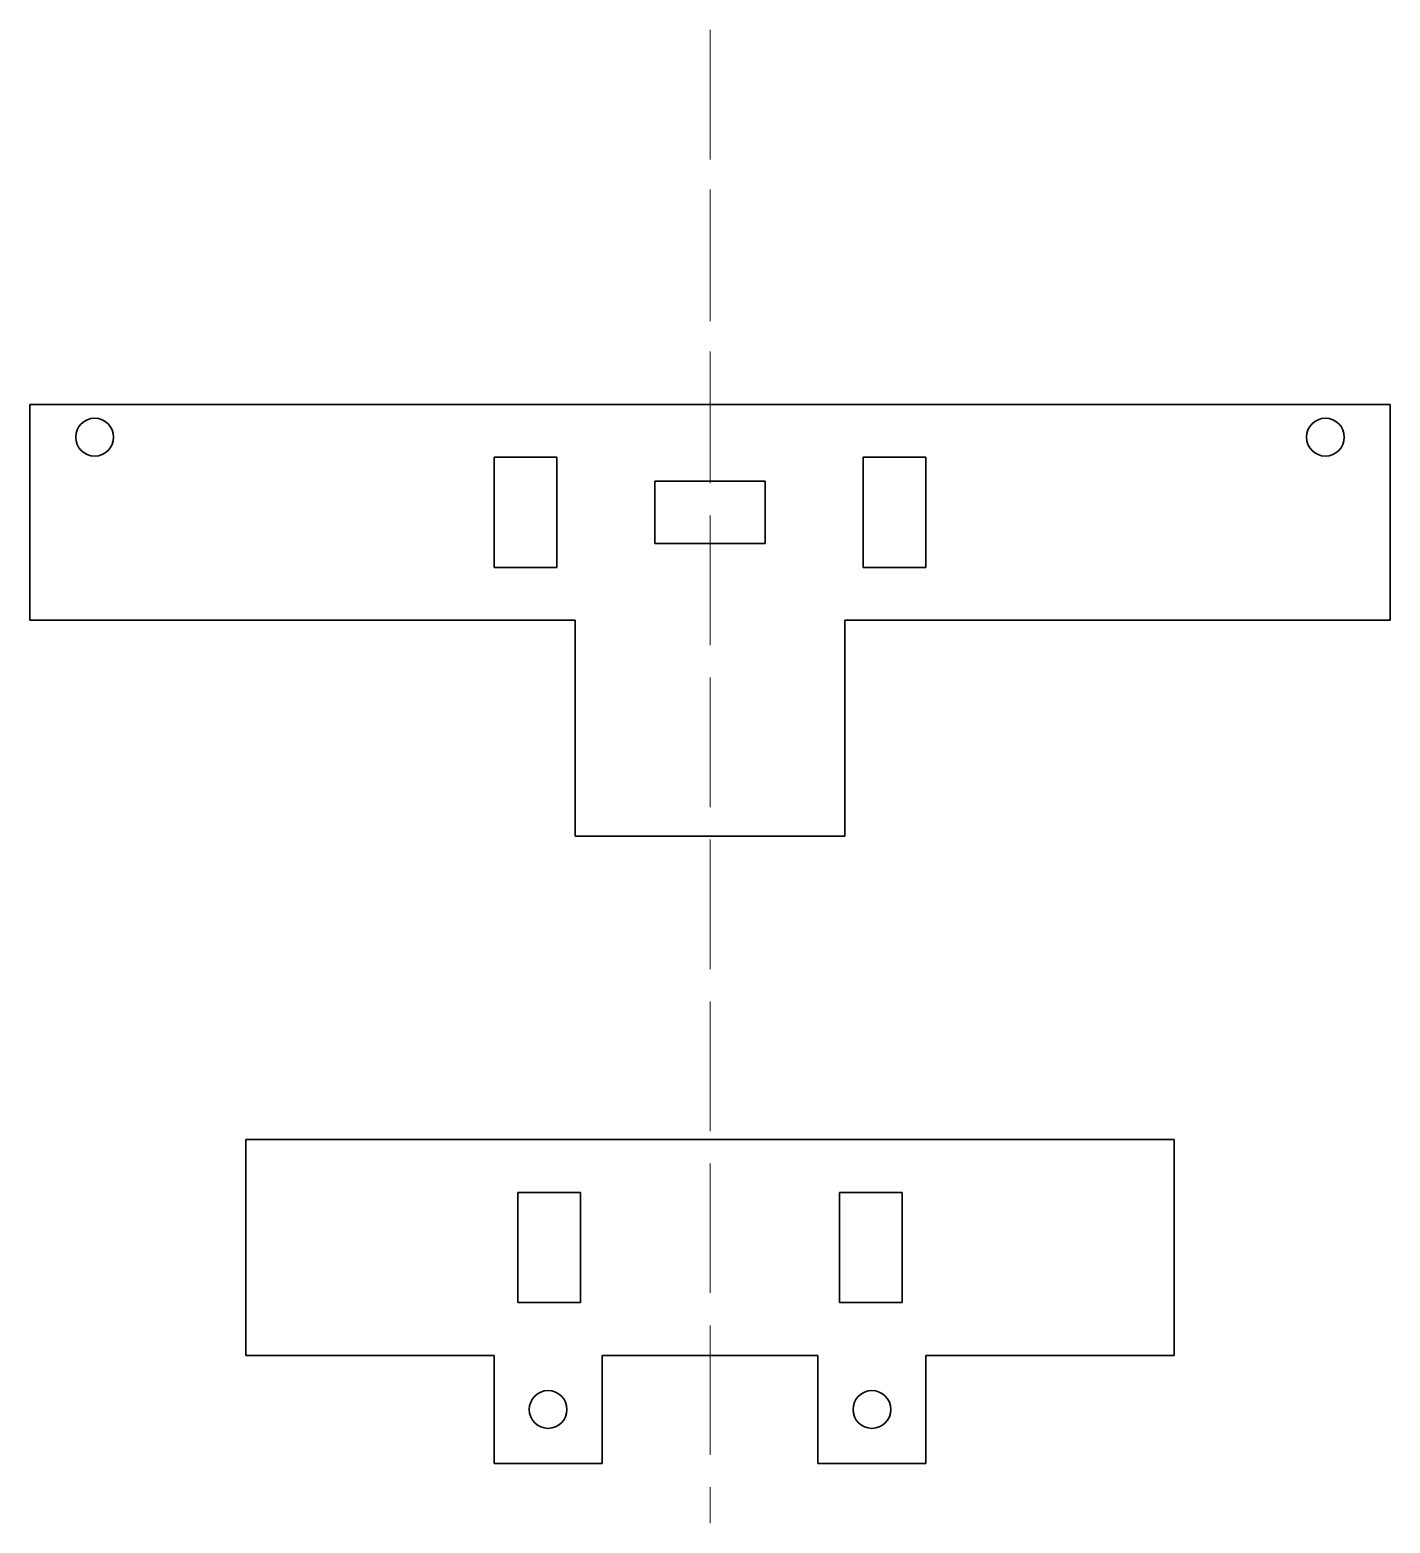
# Model space of a CAD drawing. Header units: millimetres. Extents: x 1968 to 4082, y 1463 to 2997.
# Drawn here: x 1967.8 to 2093.8, y 1463 to 1601.3 of the extents above; entities outside this region: 1.
import ezdxf

# ---------------------------------------------------------------- set-up
doc = ezdxf.new("R2010")
doc.units = ezdxf.units.MM
doc.linetypes.add('ACAD_ISO02W100', pattern=[15, 12, -3])
for name, color, linetype, lineweight in [('中心线', 40, 'ACAD_ISO02W100', 15), ('控制板轮廓线', 3, 'ACAD_ISO02W100', 30), ('轮廓线', 7, 'Continuous', 30)]:
    doc.layers.add(name, color=color, linetype=linetype, lineweight=lineweight)

msp = doc.modelspace()

# ---------------------------------------------------------------- linework, layer by layer
at = {"layer": '中心线'}
for p, q in [((2030.84, 1559.52), (2030.84, 1601.31)), ((2030.84, 1601.31), (2030.84, 1462.99))]:
    msp.add_line(p, q, dxfattribs=at)
at = {"layer": '控制板轮廓线'}
msp.add_line((4081.68, 2997.04), (4071.68, 2997.04), dxfattribs=at)
at = {"layer": '轮廓线'}
for p, q in [((1987.84, 1566.62), (1967.84, 1566.62)), ((1967.84, 1566.62), (1967.84, 1546.62)), ((1987.84, 1566.62), (2073.84, 1566.62)), ((2073.84, 1566.62), (2093.84, 1566.62)), ((2093.84, 1566.62), (2093.84, 1546.62)), ((2010.84, 1559.52), (2010.84, 1561.72)), ((2010.84, 1561.72), (2016.64, 1561.72)), ((2016.64, 1561.72), (2016.64, 1551.52)), ((2050.84, 1561.72), (2045.04, 1561.72)), ((2045.04, 1561.72), (2045.04, 1551.52)), ((2050.84, 1559.52), (2050.84, 1561.72)), ((2010.84, 1551.52), (2010.84, 1559.52)), ((2025.74, 1553.72), (2025.74, 1559.52)), ((2025.74, 1559.52), (2035.94, 1559.52)), ((2035.94, 1559.52), (2035.94, 1553.72)), ((2050.84, 1551.52), (2050.84, 1559.52)), ((2030.84, 1553.72), (2025.74, 1553.72)), ((2035.94, 1553.72), (2030.84, 1553.72)), ((2016.64, 1551.52), (2010.84, 1551.52)), ((2045.04, 1551.52), (2050.84, 1551.52)), ((1967.84, 1546.62), (1987.84, 1546.62)), ((2018.34, 1546.62), (1987.84, 1546.62)), ((2018.34, 1546.62), (2018.34, 1526.62)), ((2043.34, 1526.62), (2043.34, 1546.62)), ((2043.34, 1546.62), (2073.84, 1546.62)), ((2093.84, 1546.62), (2073.84, 1546.62)), ((2018.34, 1526.62), (2043.34, 1526.62)), ((1989.84, 1498.52), (1987.84, 1498.52)), ((1987.84, 1498.52), (1987.84, 1478.52)), ((2020.84, 1498.52), (1989.84, 1498.52)), ((2020.84, 1498.52), (2040.84, 1498.52)), ((2040.84, 1498.52), (2071.84, 1498.52)), ((2071.84, 1498.52), (2073.84, 1498.52)), ((2073.84, 1498.52), (2073.84, 1478.52)), ((2018.84, 1493.62), (2013.04, 1493.62)), ((2013.04, 1493.62), (2013.04, 1483.42)), ((2018.84, 1488.52), (2018.84, 1493.62)), ((2042.84, 1488.52), (2042.84, 1493.62)), ((2042.84, 1493.62), (2048.64, 1493.62)), ((2048.64, 1493.62), (2048.64, 1483.42)), ((2018.84, 1483.42), (2018.84, 1488.52)), ((2042.84, 1483.42), (2042.84, 1488.52)), ((2013.04, 1483.42), (2018.84, 1483.42)), ((2048.64, 1483.42), (2042.84, 1483.42)), ((1987.84, 1478.52), (2010.84, 1478.52)), ((2010.84, 1468.52), (2010.84, 1478.52)), ((2020.84, 1478.52), (2020.84, 1468.52)), ((2020.84, 1478.52), (2040.84, 1478.52)), ((2040.84, 1478.52), (2040.84, 1468.52)), ((2073.84, 1478.52), (2050.84, 1478.52)), ((2050.84, 1468.52), (2050.84, 1478.52)), ((2020.84, 1468.52), (2010.84, 1468.52)), ((2040.84, 1468.52), (2050.84, 1468.52))]:
    msp.add_line(p, q, dxfattribs=at)
for centre in [(1973.84, 1563.58), (2087.84, 1563.58), (2015.84, 1473.52), (2045.84, 1473.52)]:
    msp.add_circle(centre, 1.75, dxfattribs=at)

doc.saveas('drawing.dxf')
